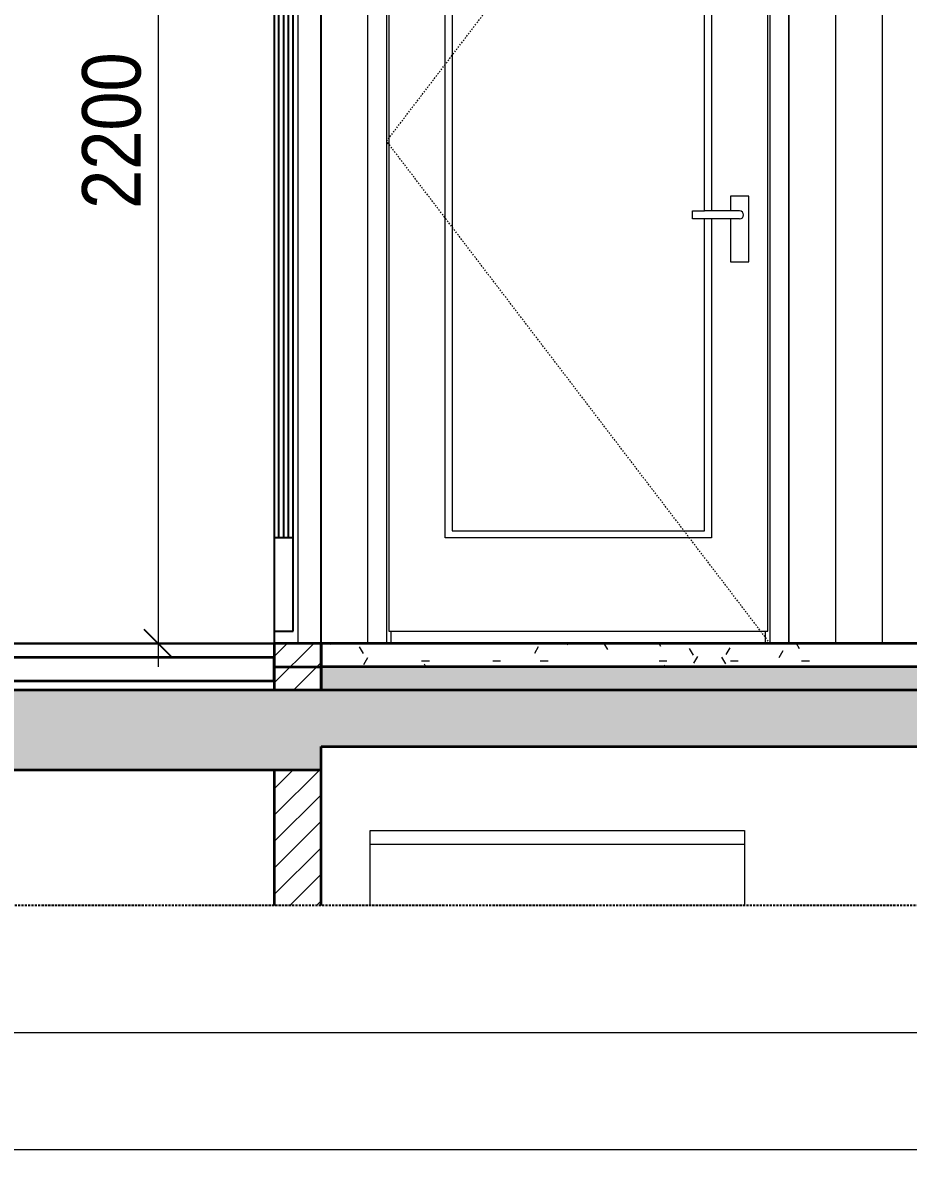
# Model space of a CAD drawing. Header units: millimetres. Extents: x 31499 to 223976, y 3719 to 80291.
# Drawn here: x 90750 to 92643, y 4468 to 6926 of the extents above; entities that cross this region are included whole.
import ezdxf

# ---------------------------------------------------------------- set-up
doc = ezdxf.new("R2010")
doc.units = ezdxf.units.MM
for name, pattern in [('Centre', [31.75, 6.35, -4.7625, 15.875, -4.7625]), ('Dash', [6, 3, -3]), ('Hidden', [7.14375, 4.7625, -2.38125]), ('IMPORT-CENTER _2_', [40.64, 25.4, -5.08, 5.08, -5.08])]:
    doc.linetypes.add(name, pattern=pattern)
for name, color, linetype, lineweight in [('0-5', 170, 'Continuous', 5), ('A-ANNO-DIMS', 211, 'Continuous', 9), ('A-ANNO-DIMS-50', 211, 'Continuous', 9), ('A-DETL-GENF', 92, 'Continuous', 18), ('A-DETL-GENF-4', 92, 'Hidden', 25), ('A-DETL-GENF-5', 9, 'Continuous', 18), ('A-DETL-GENF-HDLN-1', 7, 'Dash', 18), ('A-DETL-MEDM', 33, 'Continuous', 35), ('A-DOOR', 31, 'Continuous', 18), ('A-DOOR-1', 7, 'Continuous', 18), ('A-DOOR-3', 90, 'Continuous', 25), ('A-FLOR-FNSH-1', 250, 'Continuous', 35), ('A-FLOR-LEVL-2', 51, 'Centre', 9), ('A-FLOR-PATT-1', 253, 'Continuous', 18), ('A-FLOR-PATT-4', 67, 'Continuous', 18), ('A-WALL-5', 250, 'Continuous', 35), ('A-WALL-6', 7, 'Continuous', 18), ('A-WALL-PATT-1', 9, 'Continuous', 18), ('G-IMPT', 8, 'Continuous', 18), ('G-IMPT-3', 8, 'IMPORT-CENTER _2_', 18), ('M-EQPM', 50, 'Continuous', 18), ('M-EQPM-1', 50, 'Continuous', 25), ('M-EQPM-2', 7, 'Continuous', 18), ('S-COLS-10', 7, 'Continuous', 18)]:
    doc.layers.add(name, color=color, linetype=linetype, lineweight=lineweight)
doc.styles.add('UTM Avo', font='', dxfattribs={"width": 0.9, "height": 125})
doc.styles.get('UTM Avo').set_extended_font_data('UTM Avo')
doc.dimstyles.new('1_Dim_chi_tiet_2_5', dxfattribs={"dimscale": 304.8, "dimtxt": 124.912619, "dimasz": 0.19685, "dimexe": 0.164042, "dimexo": 0.0625, "dimgap": 0.016404, "dimtad": 1, "dimdec": 0, "dimrnd": 5, "dimzin": 0, "dimdsep": 46, "dimtxsty": 'UTM Avo', "dimblk1": 'OBLIQUE', "dimblk2": 'OBLIQUE', "dimsah": 1, "dimcen": 0.09, "dimdle": 0.164042, "dimazin": 0, "dimtfac": 1, "dimtdec": 4, "dimtix": 1, "dimtmove": 0, "dimatfit": 3, "dimfxl": 0.328084, "dimfxlon": 1, "dimtvp": 1, "dimtolj": 1, "dimtzin": 0, "dimarcsym": 2})
pattern_1 = [(50, (71891.92, 15875), (364.368, -31.878), [38.1, -419.1]), (355, (71891.9, 15875), (-70.486, 382.113), [30.48, -335.28]), (100.451, (71922.28, 15872.34), (293.885, 350.233), [32.38, -356.18]), (46.184, (71891.9, 15976.6), (542.158, -84.086), [57.15, -628.65]), (96.636, (71937.1, 15969.6), (474.805, 494.855), [48.57, -534.27]), (351.184, (71891.9, 15976.6), (474.81, 494.85), [45.72, -502.92]), (21, (71942.72, 15951.2), (303.2285, -204.5305), [38.1, -419.1]), (326, (71942.7, 15951.2), (123.604, 368.376), [30.48, -335.28]), (71.451, (71968, 15934.16), (426.834, 163.843), [32.38, -356.18]), (37.5, (71891.92, 15875), (6.1766, 169.1102), [3.353, -327.863, 3.353, -337.007, -336.55]), (37.5, (71891.92, 15875), (6.1766, 169.1102), [-671.576, 3.353, -333.197]), (7.5, (71891.92, 15875), (133.639, 200.3615), [3.353, -190.703, 3.353, -320.243, -128.27]), (7.5, (71891.92, 15875), (133.639, 200.3615), [-517.652, 3.353, -124.917]), (327.5, (71778.63, 15875), (271.1818, -11.4584), [3.353, -123.647, 3.353, -392.887, -525.78]), (327.5, (71778.63, 15875), (271.1818, -11.4584), [-523.24, 3.353, -522.427]), (317.5, (71727.83, 15875), (296.2585, 50.853), [3.353, -161.747, 3.353, -259.791, -373.38]), (317.5, (71727.83, 15875), (296.2585, 50.853), [-428.244, 3.353, -370.027]), (45, (71891.92, 15875), (-125.7236, 125.7236), []), (45, (71891.92, 16065.5), (-125.7236, 125.7236), [])]
pattern_2 = [(45, (71891.916, 15875), (-28.28427, 28.28427), [])]

# ---------------------------------------------------------------- blocks, each defined once
blk = doc.blocks.new('NCV_TKTC_KET CAU_rvt-5-TKCS_CĂN HỘ LOẠI 2A - MẶT CẮT 4')
at = {"layer": 'A-FLOR-PATT-1'}
h = blk.add_hatch(dxfattribs=at)
h.set_pattern_fill('FP_19', color=256, style=0, pattern_type=2)
h.set_pattern_definition(pattern_1)
h.paths.add_polyline_path([(69736.9, 5380), (69736.9, 5385), (69176.9, 5385), (69176.9, 5380), (69635.8, 5380)])
h.paths.add_polyline_path([(77886.9, 5500), (78236.9, 5500), (78236.9, 5550), (75336.9, 5550), (75336.9, 5500), (77384, 5500)])
h = blk.add_hatch(dxfattribs=at)
h.set_pattern_fill('FP_19', color=256, style=0, pattern_type=2)
h.set_pattern_definition(pattern_1)
h.paths.add_polyline_path([(69736.9, 5380), (69736.9, 5385), (69176.9, 5385), (69176.9, 5380), (69635.8, 5380)])
h.paths.add_polyline_path([(77886.9, 5500), (78236.9, 5500), (78236.9, 5550), (75336.9, 5550), (75336.9, 5500), (77384, 5500)])
at = {"layer": 'A-FLOR-FNSH-1'}
for p, q in [((78236.9, 5550), (75336.9, 5550)), ((75336.9, 5550), (75336.9, 5500))]:
    blk.add_line(p, q, dxfattribs=at)
blk = doc.blocks.new('DOOR_CW_01 CANH MO-PANEL KINH - DIW_01-900x2200-CỬA GỖ VÂN LAMINATE-553375-TKCS_CĂN HỘ LOẠI 2A - MẶT CẮT 4')
at = {"layer": 'A-DETL-GENF-HDLN-1'}
for p, q in [((75476.9, 6673.5), (76296.9, 7747)), ((76296.9, 5600), (75476.9, 6673.5))]:
    blk.add_line(p, q, dxfattribs=at)
at = {"layer": 'A-DOOR-1'}
for p, q in [((76336.9, 7800), (75436.9, 7800)), ((75436.9, 5600), (75436.9, 7800)), ((76336.9, 7800), (76336.9, 5600)), ((75476.9, 7760), (75476.9, 5600)), ((75476.9, 7760), (76296.9, 7760)), ((75481.9, 7758), (75481.9, 5626)), ((76291.9, 7758), (75481.9, 7758)), ((76291.9, 5626), (76291.9, 7758)), ((76296.9, 5600), (76296.9, 7760)), ((75601.9, 7558), (76171.9, 7558)), ((75601.9, 5826), (75601.9, 7558)), ((76171.9, 7558), (76171.9, 6524.5)), ((76156.9, 7543), (75616.9, 7543)), ((75616.9, 7543), (75616.9, 5841)), ((76156.9, 6524.5), (76156.9, 7543)), ((76212.2, 6556), (76212.2, 6524.5)), ((76251.7, 6556), (76212.2, 6556)), ((76251.7, 6416), (76251.7, 6556)), ((76131.1, 6524.5), (76156.9, 6524.5)), ((76131.1, 6507.5), (76131.1, 6524.5)), ((76231.9, 6524.5), (76156.9, 6524.5)), ((76156.9, 6507.5), (76131.1, 6507.5)), ((76156.9, 5841), (76156.9, 6507.5)), ((76231.9, 6507.5), (76156.9, 6507.5)), ((76171.9, 6507.5), (76171.9, 5826)), ((76212.2, 6507.5), (76212.2, 6416)), ((76212.2, 6416), (76251.7, 6416)), ((76171.9, 5826), (75601.9, 5826)), ((75616.9, 5841), (76156.9, 5841)), ((75481.9, 5626), (76291.9, 5626)), ((75486.9, 5600), (75486.9, 5626)), ((76286.9, 5600), (76286.9, 5626))]:
    blk.add_line(p, q, dxfattribs=at)
for start, end in [(0, 90), (270, 360)]:
    blk.add_arc((76231.9, 6516), 8.5, start, end, dxfattribs=at)
blk = doc.blocks.new('DOOR_CW_01 CANH MO-PANEL KINH - DIG_02-800x2200-CỬA NHÔM KÍNH-400864-TKCS_CĂN HỘ LOẠI 2A - MẶT CẮT 4')
at = {"layer": 'A-DOOR-1'}
for p, q in [((75236.9, 7760), (75236.9, 5600)), ((75286.9, 7750), (75286.9, 5600)), ((75336.9, 7750), (75336.9, 5600))]:
    blk.add_line(p, q, dxfattribs=at)
at = {"layer": 'A-DOOR-3'}
for p, q in [((75236.9, 7800), (75236.9, 5600)), ((75236.9, 7800), (75456.9, 7800)), ((75236.9, 7800), (75236.9, 5600)), ((75336.9, 7800), (75236.9, 7800)), ((75236.9, 7800), (75236.9, 7760)), ((75336.9, 5600), (75336.9, 7800)), ((75336.9, 5600), (75336.9, 7800)), ((75336.9, 7750), (75336.9, 7800)), ((75236.9, 7760), (75336.9, 7760)), ((75236.9, 7760), (75276.9, 7760)), ((75236.9, 7760), (75286.9, 7760)), ((75276.9, 5626), (75276.9, 7760)), ((75286.9, 7760), (75286.9, 7750)), ((75286.9, 7750), (75336.9, 7750)), ((75236.9, 7558), (75276.9, 7558)), ((75246.9, 5826), (75246.9, 7558)), ((75256.9, 5826), (75256.9, 7558)), ((75266.9, 5826), (75266.9, 7558)), ((75276.9, 5826), (75236.9, 5826)), ((75236.9, 5626), (75276.9, 5626))]:
    blk.add_line(p, q, dxfattribs=at)
blk = doc.blocks.new('NCV_TKTC_TANG 2_rvt-4-TKCS_CĂN HỘ LOẠI 2A - MẶT CẮT 4')
at = {"layer": 'A-FLOR-PATT-4'}
h = blk.add_hatch(dxfattribs=at)
h.set_pattern_fill('FP_20', color=256, style=0, pattern_type=2)
h.set_pattern_definition([(0, (71891.916, 15875), (203.2, 50.8), [16.764, -135.636, 16.764, -135.636, -812.8]), (0, (71891.916, 15875), (203.2, 50.8), [-304.8, 16.764, -288.036, 16.764, -135.636, -355.6]), (0, (71891.916, 15875), (203.2, 50.8), [-762, 16.764, -84.836, 16.764, -237.236]), (120, (71968.116, 15900.4), (-145.5941, 150.57636), [16.764, -135.636, 16.764, -135.636, -812.8]), (120, (71968.116, 15900.4), (-145.5941, 150.57636), [-304.8, 16.764, -288.036, 16.764, -135.636, -355.6]), (120, (71968.116, 15900.4), (-145.5941, 150.57636), [-762, 16.764, -84.836, 16.764, -237.236]), (240, (71993.516, 16002), (-57.6059, -201.37636), [16.764, -135.636, 16.764, -135.636, -812.8]), (240, (71993.516, 16002), (-57.6059, -201.37636), [-304.8, 16.764, -288.036, 16.764, -135.636, -355.6]), (240, (71993.516, 16002), (-57.6059, -201.37636), [-762, 16.764, -84.836, 16.764, -237.236])])
h.paths.add_polyline_path([(76012.5, 5550), (78036.9, 5550), (78036.9, 5600), (75336.9, 5600), (75336.9, 5550), (75436.9, 5550)])
at = {"layer": 'A-WALL-PATT-1'}
h = blk.add_hatch(dxfattribs=at)
h.set_pattern_fill('FP_18', color=256, style=0, pattern_type=2)
h.set_pattern_definition(pattern_2)
h.paths.add_polyline_path([(75336.9, 5500), (75336.9, 5600), (75236.9, 5600), (75236.9, 5500)])
h.paths.add_polyline_path([(75326.9, 7800), (75336.9, 7800), (75336.9, 8730), (75236.9, 8730), (75236.9, 7800), (75246.9, 7800)])
h.paths.add_polyline_path([(75326.9, 7810), (75246.9, 7810), (75246.9, 7920), (75326.9, 7920), (75326.9, 7898)])
at = {"layer": 'A-FLOR-FNSH-1'}
for p, q in [((75336.9, 5600), (75236.9, 5600)), ((75236.9, 5600), (75236.9, 5550)), ((78036.9, 5600), (75336.9, 5600)), ((75336.9, 5600), (75336.9, 5500)), ((75336.9, 5550), (75336.9, 5600)), ((75236.9, 5570), (73336.9, 5570)), ((75236.9, 5520), (75236.9, 5570)), ((75236.9, 5550), (75336.9, 5550)), ((73336.9, 5520), (75236.9, 5520))]:
    blk.add_line(p, q, dxfattribs=at)
at = {"layer": 'A-WALL-5'}
for p, q in [((75336.9, 5600), (75236.9, 5600)), ((75236.9, 5600), (75236.9, 5500)), ((75336.9, 5500), (75336.9, 5600))]:
    blk.add_line(p, q, dxfattribs=at)
at = {"layer": 'A-WALL-6'}
for p, q in [((76436.9, 8350), (76436.9, 5600)), ((75436.9, 5700), (75436.9, 7800)), ((75436.9, 5600), (75436.9, 5700))]:
    blk.add_line(p, q, dxfattribs=at)
at = {"layer": 'S-COLS-10'}
for p, q in [((76336.9, 5600), (76336.9, 8350)), ((76536.9, 8350), (76536.9, 5600))]:
    blk.add_line(p, q, dxfattribs=at)
at = {"layer": 'A-DOOR'}
for name in ['DOOR_CW_01 CANH MO-PANEL KINH - DIG_02-800x2200-CỬA NHÔM KÍNH-400864-TKCS_CĂN HỘ LOẠI 2A - MẶT CẮT 4', 'DOOR_CW_01 CANH MO-PANEL KINH - DIW_01-900x2200-CỬA GỖ VÂN LAMINATE-553375-TKCS_CĂN HỘ LOẠI 2A - MẶT CẮT 4']:
    blk.add_blockref(name, (0, 0), dxfattribs=at)
blk = doc.blocks.new('Air_Conditioner_on_wall_20381 - Air_Conditioner_on_wall_20381-V74-TKCS_CĂN HỘ LOẠI 2A - MẶT CẮT 4')
at = {"layer": 'M-EQPM-2'}
for p, q in [((75442, 5170), (75442, 5200)), ((75442, 5200), (76242, 5200)), ((76242, 5200), (76242, 5170)), ((75442, 5040), (75442, 5170)), ((76242, 5170), (75442, 5170)), ((76242, 5170), (76242, 5040))]:
    blk.add_line(p, q, dxfattribs=at)
blk = doc.blocks.new('NCV_TKTC_TANG 1_rvt-4-TKCS_CĂN HỘ LOẠI 2A - MẶT CẮT 4')
at = {"layer": 'A-WALL-PATT-1'}
h = blk.add_hatch(dxfattribs=at)
h.set_pattern_fill('FP_18', color=256, style=0, pattern_type=2)
h.set_pattern_definition(pattern_2)
h.paths.add_polyline_path([(75267.6, 5040), (75336.9, 5040), (75336.9, 5330), (75236.9, 5330), (75236.9, 5040)])
at = {"layer": 'A-WALL-5'}
for p, q in [((75236.9, 5330), (75236.9, 5040)), ((75336.9, 5040), (75336.9, 5330))]:
    blk.add_line(p, q, dxfattribs=at)
at = {"layer": 'M-EQPM'}
blk.add_blockref('Air_Conditioner_on_wall_20381 - Air_Conditioner_on_wall_20381-V74-TKCS_CĂN HỘ LOẠI 2A - MẶT CẮT 4', (0, 0), dxfattribs=at)
blk = doc.blocks.new('TKTC_XREF_251221_MB TANG 2-7 - TKTC_XREF_260130_MB TANG 2-5_dwg_CUM U_DN100-V75-TKCS_CĂN HỘ LOẠI 2A - MẶT CẮT 4')
at = {"layer": 'G-IMPT'}
for p, q in [((75092.7, 5600), (75090.8, 5600)), ((75090.8, 5600), (75106.1, 5600)), ((75092.7, 5600), (75095.5, 5600)), ((75104.2, 5600), (75092.7, 5600)), ((75094.1, 5600), (75102.7, 5600)), ((75232.1, 5600), (75094.4, 5600)), ((75095.5, 5600), (75101.3, 5600)), ((75095.9, 5600), (75096.8, 5600)), ((75095.9, 5600), (75101, 5600)), ((75096.8, 5600), (75100, 5600)), ((75096.8, 5600), (75100, 5600)), ((75096.8, 5600), (75100, 5600)), ((75100, 5600), (75101, 5600)), ((75101.3, 5600), (75104.2, 5600)), ((75224.1, 5600), (75102.4, 5600)), ((75102.4, 5600), (75106.4, 5600)), ((75106.1, 5600), (75104.2, 5600)), ((75220.1, 5600), (75106.4, 5600)), ((75224.1, 5600), (75220.1, 5600)), ((75222.3, 5600), (75220.4, 5600)), ((75220.4, 5600), (75235.7, 5600)), ((75222.3, 5600), (75225.2, 5600)), ((75233.8, 5600), (75222.3, 5600)), ((75223.8, 5600), (75232.4, 5600)), ((75225.2, 5600), (75231, 5600)), ((75225.5, 5600), (75226.5, 5600)), ((75225.5, 5600), (75230.6, 5600)), ((75226.5, 5600), (75229.7, 5600)), ((75226.5, 5600), (75229.7, 5600)), ((75226.5, 5600), (75229.7, 5600)), ((75229.7, 5600), (75230.6, 5600)), ((75231, 5600), (75233.8, 5600)), ((75235.7, 5600), (75233.8, 5600))]:
    blk.add_line(p, q, dxfattribs=at)
blk = doc.blocks.new('TKTC_XREF_251221_MB TANG 2-7 - TKTC_XREF_260130_MB TANG 2-5_dwg_$cc-4746806-TKCS_CĂN HỘ LOẠI 2A - MẶT CẮT 4')
at = {"layer": 'G-IMPT-3'}
for p, q in [((74999.7, 5600), (74846.6, 5600)), ((74923.1, 5600), (74923.1, 5600))]:
    blk.add_line(p, q, dxfattribs=at)
at = {"layer": 'M-EQPM'}
for p, q in [((74980, 5600), (74866.3, 5600)), ((74866.3, 5600), (74923.1, 5600)), ((74923.1, 5600), (74869.1, 5600)), ((74869.1, 5600), (74977.2, 5600)), ((74977.2, 5600), (74923.1, 5600)), ((74923.1, 5600), (74980, 5600))]:
    blk.add_line(p, q, dxfattribs=at)
blk = doc.blocks.new('TKTC_XREF_251221_MB TANG 2-7 - TKTC_XREF_260130_MB TANG 2-5_dwg_$cc-4746802-TKCS_CĂN HỘ LOẠI 2A - MẶT CẮT 4')
at = {"layer": 'G-IMPT-3'}
for p, q in [((75105.5, 5600), (74984.4, 5600)), ((75045.3, 5600), (75044.5, 5600))]:
    blk.add_line(p, q, dxfattribs=at)
at = {"layer": 'M-EQPM'}
for p, q in [((75089.9, 5600), (74999.9, 5600)), ((74999.9, 5600), (75044.9, 5600)), ((75044.6, 5600), (75044.6, 5600)), ((75044.9, 5600), (75089.9, 5600))]:
    blk.add_line(p, q, dxfattribs=at)
blk = doc.blocks.new('TKTC_XREF_251221_MB TANG 2-7 - TKTC_XREF_260130_MB TANG 2-5_dwg_CUM U_DN100-4746799-TKCS_CĂN HỘ LOẠI 2A - MẶT CẮT 4')
at = {"layer": 'G-IMPT'}
for p, q in [((74988.7, 5600), (74991, 5600)), ((74989.8, 5600), (74996.7, 5600)), ((74990.1, 5600), (74990.5, 5600)), ((75099.4, 5600), (74990.5, 5600)), ((74991, 5600), (74995.5, 5600)), ((74991, 5600), (74991, 5600)), ((74991.2, 5600), (74992, 5600)), ((74992, 5600), (74994.5, 5600)), ((74992, 5600), (74994.5, 5600)), ((74992, 5600), (74994.5, 5600)), ((74994.5, 5600), (74995.2, 5600)), ((74995.5, 5600), (74997.8, 5600)), ((74995.6, 5600), (74995.5, 5600)), ((75093.1, 5600), (74996.8, 5600)), ((75089.9, 5600), (74999.9, 5600)), ((75091.3, 5600), (75093.6, 5600)), ((75092.5, 5600), (75099.3, 5600)), ((75093.6, 5600), (75098.2, 5600)), ((75093.6, 5600), (75093.6, 5600)), ((75093.8, 5600), (75094.6, 5600)), ((75094.6, 5600), (75097.1, 5600)), ((75094.6, 5600), (75097.1, 5600)), ((75094.6, 5600), (75097.1, 5600)), ((75097.1, 5600), (75097.9, 5600)), ((75098.2, 5600), (75100.4, 5600)), ((75098.2, 5600), (75098.2, 5600)), ((75099.1, 5600), (75099.4, 5600))]:
    blk.add_line(p, q, dxfattribs=at)
at = {"layer": 'G-IMPT', "flags": 128}
for points in [[(74988.7, 5600), (74987.2, 5600), (74987.2, 5600), (74999.4, 5600), (74999.3, 5600), (74997.8, 5600)], [(74997.8, 5600), (74997.8, 5600), (74988.7, 5600), (74988.7, 5600)], [(74991.2, 5600), (74991.2, 5600), (74995.2, 5600), (74995.3, 5600)], [(74996.4, 5600), (74996.8, 5600), (74999.9, 5600)], [(75091.4, 5600), (75089.8, 5600), (75089.9, 5600), (75102, 5600), (75102, 5600), (75100.5, 5600)], [(75092.8, 5600), (75093.1, 5600), (75089.9, 5600)], [(75100.4, 5600), (75100.5, 5600), (75091.4, 5600), (75091.3, 5600)], [(75093.9, 5600), (75093.8, 5600), (75097.9, 5600), (75097.9, 5600)]]:
    blk.add_lwpolyline(points, dxfattribs=at)
blk = doc.blocks.new('TKTC_XREF_251221_MB TANG 2-7 - TKTC_XREF_260130_MB TANG 2-5_dwg_$cc-4746807-TKCS_CĂN HỘ LOẠI 2A - MẶT CẮT 4')
at = {"layer": 'G-IMPT-3'}
for p, q in [((75085.8, 5600), (75238.8, 5600)), ((75162.3, 5600), (75162.3, 5600))]:
    blk.add_line(p, q, dxfattribs=at)
at = {"layer": 'M-EQPM'}
for p, q in [((75162.3, 5600), (75105.4, 5600)), ((75105.4, 5600), (75219.1, 5600)), ((75216.4, 5600), (75108.2, 5600)), ((75108.2, 5600), (75162.3, 5600)), ((75162.3, 5600), (75216.4, 5600)), ((75219.1, 5600), (75162.3, 5600))]:
    blk.add_line(p, q, dxfattribs=at)
blk = doc.blocks.new('TKTC_XREF_251221_MB TANG 2-7 - TKTC_XREF_260130_MB TANG 2-5_dwg_$cc-4746801-TKCS_CĂN HỘ LOẠI 2A - MẶT CẮT 4')
at = {"layer": 'G-IMPT-3'}
for p, q in [((74732.4, 5600), (74853.5, 5600)), ((74792.6, 5600), (74793.3, 5600))]:
    blk.add_line(p, q, dxfattribs=at)
at = {"layer": 'M-EQPM'}
for p, q in [((74792.9, 5600), (74747.9, 5600)), ((74747.9, 5600), (74837.9, 5600)), ((74837.9, 5600), (74792.9, 5600)), ((74793.2, 5600), (74793.2, 5600))]:
    blk.add_line(p, q, dxfattribs=at)
blk = doc.blocks.new('TKTC_XREF_251221_MB TANG 2-7 - TKTC_XREF_260130_MB TANG 2-5_dwg_CUM U_DN100-V76-TKCS_CĂN HỘ LOẠI 2A - MẶT CẮT 4')
at = {"layer": 'G-IMPT'}
for p, q in [((75092.7, 5600), (75090.8, 5600)), ((75090.8, 5600), (75106.1, 5600)), ((75092.7, 5600), (75095.5, 5600)), ((75104.2, 5600), (75092.7, 5600)), ((75094.1, 5600), (75102.7, 5600)), ((75232.1, 5600), (75094.4, 5600)), ((75095.5, 5600), (75101.3, 5600)), ((75095.9, 5600), (75096.8, 5600)), ((75095.9, 5600), (75101, 5600)), ((75096.8, 5600), (75100, 5600)), ((75096.8, 5600), (75100, 5600)), ((75096.8, 5600), (75100, 5600)), ((75100, 5600), (75101, 5600)), ((75101.3, 5600), (75104.2, 5600)), ((75224.1, 5600), (75102.4, 5600)), ((75102.4, 5600), (75106.4, 5600)), ((75106.1, 5600), (75104.2, 5600)), ((75220.1, 5600), (75106.4, 5600)), ((75224.1, 5600), (75220.1, 5600)), ((75222.3, 5600), (75220.4, 5600)), ((75220.4, 5600), (75235.7, 5600)), ((75222.3, 5600), (75225.2, 5600)), ((75233.8, 5600), (75222.3, 5600)), ((75223.8, 5600), (75232.4, 5600)), ((75225.2, 5600), (75231, 5600)), ((75225.5, 5600), (75226.5, 5600)), ((75225.5, 5600), (75230.6, 5600)), ((75226.5, 5600), (75229.7, 5600)), ((75226.5, 5600), (75229.7, 5600)), ((75226.5, 5600), (75229.7, 5600)), ((75229.7, 5600), (75230.6, 5600)), ((75231, 5600), (75233.8, 5600)), ((75235.7, 5600), (75233.8, 5600))]:
    blk.add_line(p, q, dxfattribs=at)
blk = doc.blocks.new('TKTC_XREF_251221_MB TANG 2-7 - TKTC_XREF_260130_MB TANG 2-5_dwg_$cc-4746798-TKCS_CĂN HỘ LOẠI 2A - MẶT CẮT 4')
at = {"layer": 'G-IMPT-3'}
for p, q in [((74999.7, 5600), (74846.6, 5600)), ((74923.1, 5600), (74923.1, 5600))]:
    blk.add_line(p, q, dxfattribs=at)
at = {"layer": 'M-EQPM'}
for p, q in [((74980, 5600), (74866.3, 5600)), ((74866.3, 5600), (74923.1, 5600)), ((74923.1, 5600), (74869.1, 5600)), ((74869.1, 5600), (74977.2, 5600)), ((74977.2, 5600), (74923.1, 5600)), ((74923.1, 5600), (74980, 5600))]:
    blk.add_line(p, q, dxfattribs=at)
blk = doc.blocks.new('TKTC_XREF_251221_MB TANG 2-7 - TKTC_XREF_260130_MB TANG 2-5_dwg_$cc-4746800-TKCS_CĂN HỘ LOẠI 2A - MẶT CẮT 4')
at = {"layer": 'G-IMPT-3'}
for p, q in [((75105.5, 5600), (74984.4, 5600)), ((75045.3, 5600), (75044.5, 5600))]:
    blk.add_line(p, q, dxfattribs=at)
at = {"layer": 'M-EQPM'}
for p, q in [((75089.9, 5600), (74999.9, 5600)), ((74999.9, 5600), (75044.9, 5600)), ((75044.6, 5600), (75044.6, 5600)), ((75044.9, 5600), (75089.9, 5600))]:
    blk.add_line(p, q, dxfattribs=at)
blk = doc.blocks.new('TKTC_XREF_251221_MB TANG 2-7 - TKTC_XREF_260130_MB TANG 2-5_dwg_CUM U_DN100-V77-TKCS_CĂN HỘ LOẠI 2A - MẶT CẮT 4')
at = {"layer": 'G-IMPT'}
for p, q in [((74988.7, 5600), (74991, 5600)), ((74989.8, 5600), (74996.7, 5600)), ((74990.1, 5600), (74990.5, 5600)), ((75099.4, 5600), (74990.5, 5600)), ((74991, 5600), (74995.5, 5600)), ((74991, 5600), (74991, 5600)), ((74991.2, 5600), (74992, 5600)), ((74992, 5600), (74994.5, 5600)), ((74992, 5600), (74994.5, 5600)), ((74992, 5600), (74994.5, 5600)), ((74994.5, 5600), (74995.2, 5600)), ((74995.5, 5600), (74997.8, 5600)), ((74995.6, 5600), (74995.5, 5600)), ((75093.1, 5600), (74996.8, 5600)), ((75089.9, 5600), (74999.9, 5600)), ((75091.3, 5600), (75093.6, 5600)), ((75092.5, 5600), (75099.3, 5600)), ((75093.6, 5600), (75098.2, 5600)), ((75093.6, 5600), (75093.6, 5600)), ((75093.8, 5600), (75094.6, 5600)), ((75094.6, 5600), (75097.1, 5600)), ((75094.6, 5600), (75097.1, 5600)), ((75094.6, 5600), (75097.1, 5600)), ((75097.1, 5600), (75097.9, 5600)), ((75098.2, 5600), (75100.4, 5600)), ((75098.2, 5600), (75098.2, 5600)), ((75099.1, 5600), (75099.4, 5600))]:
    blk.add_line(p, q, dxfattribs=at)
at = {"layer": 'G-IMPT', "flags": 128}
for points in [[(74988.7, 5600), (74987.2, 5600), (74987.2, 5600), (74999.4, 5600), (74999.3, 5600), (74997.8, 5600)], [(74997.8, 5600), (74997.8, 5600), (74988.7, 5600), (74988.7, 5600)], [(74991.2, 5600), (74991.2, 5600), (74995.2, 5600), (74995.3, 5600)], [(74996.4, 5600), (74996.8, 5600), (74999.9, 5600)], [(75091.4, 5600), (75089.8, 5600), (75089.9, 5600), (75102, 5600), (75102, 5600), (75100.5, 5600)], [(75092.8, 5600), (75093.1, 5600), (75089.9, 5600)], [(75100.4, 5600), (75100.5, 5600), (75091.4, 5600), (75091.3, 5600)], [(75093.9, 5600), (75093.8, 5600), (75097.9, 5600), (75097.9, 5600)]]:
    blk.add_lwpolyline(points, dxfattribs=at)
blk = doc.blocks.new('TKTC_XREF_251221_MB TANG 2-7 - TKTC_XREF_260130_MB TANG 2-5_dwg_$cc-4746795-TKCS_CĂN HỘ LOẠI 2A - MẶT CẮT 4')
at = {"layer": 'G-IMPT-3'}
for p, q in [((75085.8, 5600), (75238.8, 5600)), ((75162.3, 5600), (75162.3, 5600))]:
    blk.add_line(p, q, dxfattribs=at)
at = {"layer": 'M-EQPM'}
for p, q in [((75162.3, 5600), (75105.4, 5600)), ((75105.4, 5600), (75219.1, 5600)), ((75216.4, 5600), (75108.2, 5600)), ((75108.2, 5600), (75162.3, 5600)), ((75162.3, 5600), (75216.4, 5600)), ((75219.1, 5600), (75162.3, 5600))]:
    blk.add_line(p, q, dxfattribs=at)
blk = doc.blocks.new('TKTC_XREF_251221_MB TANG 2-7 - TKTC_XREF_260130_MB TANG 2-5_dwg_$cc-4746797-TKCS_CĂN HỘ LOẠI 2A - MẶT CẮT 4')
at = {"layer": 'G-IMPT-3'}
for p, q in [((74732.4, 5600), (74853.5, 5600)), ((74792.6, 5600), (74793.3, 5600))]:
    blk.add_line(p, q, dxfattribs=at)
at = {"layer": 'M-EQPM'}
for p, q in [((74792.9, 5600), (74747.9, 5600)), ((74747.9, 5600), (74837.9, 5600)), ((74837.9, 5600), (74792.9, 5600)), ((74793.2, 5600), (74793.2, 5600))]:
    blk.add_line(p, q, dxfattribs=at)
blk = doc.blocks.new('TKTC_XREF_251221_MB TANG 2-7 - TKTC_XREF_251221_MB TANG 2-7-2039446-TKCS_CĂN HỘ LOẠI 2A - MẶT CẮT 4')
at = {"layer": 'M-EQPM'}
for p, q in [((74735.6, 5600), (74735.9, 5600)), ((75235.4, 5600), (74735.6, 5600)), ((74735.6, 5600), (74735.9, 5600)), ((75235.4, 5600), (74735.6, 5600)), ((74735.6, 5600), (74735.9, 5600)), ((75235.4, 5600), (74735.6, 5600)), ((74735.6, 5600), (74735.9, 5600)), ((75235.4, 5600), (74735.6, 5600)), ((74735.6, 5600), (74735.9, 5600)), ((75235.4, 5600), (74735.6, 5600)), ((74735.6, 5600), (74735.9, 5600)), ((75235.4, 5600), (74735.6, 5600)), ((74735.6, 5600), (74735.9, 5600)), ((75235.4, 5600), (74735.6, 5600)), ((74735.6, 5600), (74735.9, 5600)), ((75235.4, 5600), (74735.6, 5600)), ((74735.9, 5600), (75235.7, 5600)), ((74735.9, 5600), (75235.7, 5600)), ((74735.9, 5600), (75235.7, 5600)), ((74735.9, 5600), (75235.7, 5600)), ((74735.9, 5600), (75235.7, 5600)), ((74735.9, 5600), (75235.7, 5600)), ((74735.9, 5600), (75235.7, 5600)), ((74735.9, 5600), (75235.7, 5600)), ((75235.7, 5600), (75235.4, 5600)), ((75235.7, 5600), (75235.4, 5600)), ((75235.7, 5600), (75235.4, 5600)), ((75235.7, 5600), (75235.4, 5600)), ((75235.7, 5600), (75235.4, 5600)), ((75235.7, 5600), (75235.4, 5600)), ((75235.7, 5600), (75235.4, 5600)), ((75235.7, 5600), (75235.4, 5600))]:
    blk.add_line(p, q, dxfattribs=at)
at = {"layer": 'M-EQPM-1'}
for p, q in [((69176.9, 5600), (78236.9, 5600)), ((69763.6, 5600), (78238.6, 5600)), ((78236.9, 5600), (69765.2, 5600))]:
    blk.add_line(p, q, dxfattribs=at)
for name, p in [('TKTC_XREF_251221_MB TANG 2-7 - TKTC_XREF_260130_MB TANG 2-5_dwg_$cc-4746801-TKCS_CĂN HỘ LOẠI 2A - MẶT CẮT 4', (0, 0)), ('TKTC_XREF_251221_MB TANG 2-7 - TKTC_XREF_260130_MB TANG 2-5_dwg_$cc-4746797-TKCS_CĂN HỘ LOẠI 2A - MẶT CẮT 4', (0, 0)), ('TKTC_XREF_251221_MB TANG 2-7 - TKTC_XREF_260130_MB TANG 2-5_dwg_$cc-4746801-TKCS_CĂN HỘ LOẠI 2A - MẶT CẮT 4', (0, 0)), ('TKTC_XREF_251221_MB TANG 2-7 - TKTC_XREF_260130_MB TANG 2-5_dwg_$cc-4746797-TKCS_CĂN HỘ LOẠI 2A - MẶT CẮT 4', (0, 0)), ('TKTC_XREF_251221_MB TANG 2-7 - TKTC_XREF_260130_MB TANG 2-5_dwg_$cc-4746806-TKCS_CĂN HỘ LOẠI 2A - MẶT CẮT 4', (0, 0)), ('TKTC_XREF_251221_MB TANG 2-7 - TKTC_XREF_260130_MB TANG 2-5_dwg_$cc-4746798-TKCS_CĂN HỘ LOẠI 2A - MẶT CẮT 4', (0, 0)), ('TKTC_XREF_251221_MB TANG 2-7 - TKTC_XREF_260130_MB TANG 2-5_dwg_$cc-4746806-TKCS_CĂN HỘ LOẠI 2A - MẶT CẮT 4', (0, 0)), ('TKTC_XREF_251221_MB TANG 2-7 - TKTC_XREF_260130_MB TANG 2-5_dwg_$cc-4746798-TKCS_CĂN HỘ LOẠI 2A - MẶT CẮT 4', (0, 0)), ('TKTC_XREF_251221_MB TANG 2-7 - TKTC_XREF_260130_MB TANG 2-5_dwg_CUM U_DN100-V75-TKCS_CĂN HỘ LOẠI 2A - MẶT CẮT 4', (-240.1, 0)), ('TKTC_XREF_251221_MB TANG 2-7 - TKTC_XREF_260130_MB TANG 2-5_dwg_CUM U_DN100-V76-TKCS_CĂN HỘ LOẠI 2A - MẶT CẮT 4', (-240.1, 0)), ('TKTC_XREF_251221_MB TANG 2-7 - TKTC_XREF_260130_MB TANG 2-5_dwg_CUM U_DN100-V75-TKCS_CĂN HỘ LOẠI 2A - MẶT CẮT 4', (-240.1, 0)), ('TKTC_XREF_251221_MB TANG 2-7 - TKTC_XREF_260130_MB TANG 2-5_dwg_CUM U_DN100-V76-TKCS_CĂN HỘ LOẠI 2A - MẶT CẮT 4', (-240.1, 0)), ('TKTC_XREF_251221_MB TANG 2-7 - TKTC_XREF_260130_MB TANG 2-5_dwg_$cc-4746802-TKCS_CĂN HỘ LOẠI 2A - MẶT CẮT 4', (0, 0)), ('TKTC_XREF_251221_MB TANG 2-7 - TKTC_XREF_260130_MB TANG 2-5_dwg_$cc-4746800-TKCS_CĂN HỘ LOẠI 2A - MẶT CẮT 4', (0, 0)), ('TKTC_XREF_251221_MB TANG 2-7 - TKTC_XREF_260130_MB TANG 2-5_dwg_$cc-4746802-TKCS_CĂN HỘ LOẠI 2A - MẶT CẮT 4', (0, 0)), ('TKTC_XREF_251221_MB TANG 2-7 - TKTC_XREF_260130_MB TANG 2-5_dwg_$cc-4746800-TKCS_CĂN HỘ LOẠI 2A - MẶT CẮT 4', (0, 0)), ('TKTC_XREF_251221_MB TANG 2-7 - TKTC_XREF_260130_MB TANG 2-5_dwg_CUM U_DN100-4746799-TKCS_CĂN HỘ LOẠI 2A - MẶT CẮT 4', (0, 0)), ('TKTC_XREF_251221_MB TANG 2-7 - TKTC_XREF_260130_MB TANG 2-5_dwg_CUM U_DN100-V77-TKCS_CĂN HỘ LOẠI 2A - MẶT CẮT 4', (0, 0)), ('TKTC_XREF_251221_MB TANG 2-7 - TKTC_XREF_260130_MB TANG 2-5_dwg_CUM U_DN100-4746799-TKCS_CĂN HỘ LOẠI 2A - MẶT CẮT 4', (0, 0)), ('TKTC_XREF_251221_MB TANG 2-7 - TKTC_XREF_260130_MB TANG 2-5_dwg_CUM U_DN100-V77-TKCS_CĂN HỘ LOẠI 2A - MẶT CẮT 4', (0, 0)), ('TKTC_XREF_251221_MB TANG 2-7 - TKTC_XREF_260130_MB TANG 2-5_dwg_$cc-4746807-TKCS_CĂN HỘ LOẠI 2A - MẶT CẮT 4', (0, 0)), ('TKTC_XREF_251221_MB TANG 2-7 - TKTC_XREF_260130_MB TANG 2-5_dwg_$cc-4746795-TKCS_CĂN HỘ LOẠI 2A - MẶT CẮT 4', (0, 0)), ('TKTC_XREF_251221_MB TANG 2-7 - TKTC_XREF_260130_MB TANG 2-5_dwg_$cc-4746807-TKCS_CĂN HỘ LOẠI 2A - MẶT CẮT 4', (0, 0)), ('TKTC_XREF_251221_MB TANG 2-7 - TKTC_XREF_260130_MB TANG 2-5_dwg_$cc-4746795-TKCS_CĂN HỘ LOẠI 2A - MẶT CẮT 4', (0, 0)), ('TKTC_XREF_251221_MB TANG 2-7 - TKTC_XREF_260130_MB TANG 2-5_dwg_CUM U_DN100-V75-TKCS_CĂN HỘ LOẠI 2A - MẶT CẮT 4', (0, 0)), ('TKTC_XREF_251221_MB TANG 2-7 - TKTC_XREF_260130_MB TANG 2-5_dwg_CUM U_DN100-V76-TKCS_CĂN HỘ LOẠI 2A - MẶT CẮT 4', (0, 0)), ('TKTC_XREF_251221_MB TANG 2-7 - TKTC_XREF_260130_MB TANG 2-5_dwg_CUM U_DN100-V75-TKCS_CĂN HỘ LOẠI 2A - MẶT CẮT 4', (0, 0)), ('TKTC_XREF_251221_MB TANG 2-7 - TKTC_XREF_260130_MB TANG 2-5_dwg_CUM U_DN100-V76-TKCS_CĂN HỘ LOẠI 2A - MẶT CẮT 4', (0, 0))]:
    blk.add_blockref(name, p)
at = {"extrusion": (0, 0, -1)}
for name in ['TKTC_XREF_251221_MB TANG 2-7 - TKTC_XREF_260130_MB TANG 2-5_dwg_CUM U_DN100-4746799-TKCS_CĂN HỘ LOẠI 2A - MẶT CẮT 4', 'TKTC_XREF_251221_MB TANG 2-7 - TKTC_XREF_260130_MB TANG 2-5_dwg_CUM U_DN100-V77-TKCS_CĂN HỘ LOẠI 2A - MẶT CẮT 4', 'TKTC_XREF_251221_MB TANG 2-7 - TKTC_XREF_260130_MB TANG 2-5_dwg_CUM U_DN100-4746799-TKCS_CĂN HỘ LOẠI 2A - MẶT CẮT 4', 'TKTC_XREF_251221_MB TANG 2-7 - TKTC_XREF_260130_MB TANG 2-5_dwg_CUM U_DN100-V77-TKCS_CĂN HỘ LOẠI 2A - MẶT CẮT 4']:
    blk.add_blockref(name, (-149837.9, 0), dxfattribs=at)
blk = doc.blocks.new('BORDER VIEW - BORDER VIEW-3699674-TKCS_CĂN HỘ LOẠI 2A - MẶT CẮT 4')
at = {"layer": 'A-DETL-GENF-4'}
blk.add_line((78372.7, 5040), (69326.9, 5040), dxfattribs=at)
blk = doc.blocks.new('DIMBLOCK98-TKCS_CĂN HỘ LOẠI 2A - MẶT CẮT 4')
at = {"layer": 'A-ANNO-DIMS-50'}
for p, q in [((86087.7, 4868), (86087.7, 4718)), ((86087.7, 4768), (86087.7, 4868)), ((94087.7, 4868), (94087.7, 4718)), ((94087.7, 4768), (94087.7, 4868)), ((86087.7, 4768), (94087.7, 4768))]:
    blk.add_line(p, q, dxfattribs=at)
at = {"layer": 'A-ANNO-DIMS-50', "lineweight": 25}
for p, q in [((86087.7, 4768), (86117.7, 4798)), ((94087.7, 4768), (94117.7, 4798)), ((86087.7, 4768), (86057.7, 4738)), ((94087.7, 4768), (94057.7, 4738))]:
    blk.add_line(p, q, dxfattribs=at)
at = {"layer": 'A-ANNO-DIMS-50', "color": 0, "insert": (89916.5, 4930.4), "char_height": 125, "width": 410.824, "attachment_point": 1, "line_spacing_factor": 1.110334, "style": 'UTM Avo'}
blk.add_mtext('8000', dxfattribs=at)
blk = doc.blocks.new('_Oblique')
at = {"color": 0, "linetype": 'ByBlock', "lineweight": -2}
blk.add_line((-0.5, -0.5), (0.5, 0.5), dxfattribs=at)
blk = doc.blocks.new('DIMBLOCK100-TKCS_CĂN HỘ LOẠI 2A - MẶT CẮT 4')
at = {"layer": 'A-ANNO-DIMS-50'}
for p, q in [((85887.7, 4618), (85887.7, 4468)), ((85887.7, 4518), (85887.7, 4618)), ((94287.7, 4618), (94287.7, 4468)), ((94287.7, 4518), (94287.7, 4618)), ((85837.7, 4518), (94337.7, 4518))]:
    blk.add_line(p, q, dxfattribs=at)
at = {"layer": 'A-ANNO-DIMS-50', "lineweight": 25}
for p, q in [((85887.7, 4518), (85917.7, 4548)), ((94287.7, 4518), (94317.7, 4548)), ((85887.7, 4518), (85857.7, 4488)), ((94287.7, 4518), (94257.7, 4488))]:
    blk.add_line(p, q, dxfattribs=at)
at = {"layer": 'A-ANNO-DIMS-50', "color": 0, "insert": (89916.5, 4680.4), "char_height": 125, "width": 410.824, "attachment_point": 1, "line_spacing_factor": 1.110334, "style": 'UTM Avo'}
blk.add_mtext('8400', dxfattribs=at)
blk = doc.blocks.new('DIMBLOCK102-TKCS_CĂN HỘ LOẠI 2A - MẶT CẮT 4')
at = {"layer": 'A-ANNO-DIMS-50'}
for p, q in [((91039.1, 7850), (91039.1, 5550)), ((91139.1, 7800), (90989.1, 7800)), ((91039.1, 7800), (91139.1, 7800)), ((91139.1, 5600), (90989.1, 5600)), ((91039.1, 5600), (91139.1, 5600))]:
    blk.add_line(p, q, dxfattribs=at)
at = {"layer": 'A-ANNO-DIMS-50', "lineweight": 25}
for p, q in [((91039.1, 7800), (91009.1, 7830)), ((91039.1, 7800), (91069.1, 7770)), ((91039.1, 5600), (91009.1, 5630)), ((91039.1, 5600), (91069.1, 5570))]:
    blk.add_line(p, q, dxfattribs=at)
at = {"layer": 'A-ANNO-DIMS-50', "color": 0, "insert": (90876.7, 6528.8), "char_height": 125, "width": 410.824, "attachment_point": 1, "rotation": 90, "line_spacing_factor": 1.110334, "style": 'UTM Avo'}
blk.add_mtext('2200', dxfattribs=at)

msp = doc.modelspace()

# ---------------------------------------------------------------- hatches: boundary and pattern name
at = {"layer": 'A-DETL-GENF-5'}
h = msp.add_hatch(dxfattribs=at)
h.set_pattern_fill('FP_19', color=256, style=0, pattern_type=2)
h.set_pattern_definition([(50, (87942.7, 15875), (364.368, -31.878), [38.1, -419.1]), (355, (87942.7, 15875), (-70.486, 382.113), [30.48, -335.28]), (100.451, (87973.07, 15872.34), (293.885, 350.233), [32.38, -356.18]), (46.184, (87942.7, 15976.6), (542.158, -84.086), [57.15, -628.65]), (96.636, (87987.9, 15969.6), (474.805, 494.855), [48.57, -534.27]), (351.184, (87942.7, 15976.6), (474.81, 494.85), [45.72, -502.92]), (21, (87993.5, 15951.2), (303.2285, -204.5305), [38.1, -419.1]), (326, (87993.5, 15951.2), (123.604, 368.376), [30.48, -335.28]), (71.451, (88018.77, 15934.16), (426.834, 163.843), [32.38, -356.18]), (37.5, (87942.7, 15875), (6.1766, 169.1102), [3.353, -327.863, 3.353, -337.007, -336.55]), (37.5, (87942.7, 15875), (6.1766, 169.1102), [-671.576, 3.353, -333.197]), (7.5, (87942.7, 15875), (133.639, 200.3615), [3.353, -190.703, 3.353, -320.243, -128.27]), (7.5, (87942.7, 15875), (133.639, 200.3615), [-517.652, 3.353, -124.917]), (327.5, (87829.42, 15875), (271.1818, -11.4584), [3.353, -123.647, 3.353, -392.887, -525.78]), (327.5, (87829.42, 15875), (271.1818, -11.4584), [-523.24, 3.353, -522.427]), (317.5, (87778.62, 15875), (296.2585, 50.853), [3.353, -161.747, 3.353, -259.791, -373.38]), (317.5, (87778.62, 15875), (296.2585, 50.853), [-428.244, 3.353, -370.027]), (45, (87942.7, 15875), (-125.7236, 125.7236), []), (45, (87942.7, 16065.5), (-125.7236, 125.7236), [])])
h.paths.add_polyline_path([(94266.4, 5040), (94287.7, 5040), (94287.7, 5500), (89287.7, 5500), (89287.7, 5550), (85227.7, 5550), (85227.7, 5385), (85787.7, 5385), (85787.7, 5100), (86187.7, 5100), (86187.7, 5380), (89087.7, 5380), (89087.7, 5040), (89387.7, 5040), (89387.7, 5330), (91387.7, 5330), (91387.7, 5380), (93987.7, 5380), (93987.7, 5040), (94224.9, 5040)])
h.paths.add_polyline_path([(91297.7, 7810), (91377.7, 7810), (91377.7, 7920), (91297.7, 7920)])
h.paths.add_polyline_path([(94087.7, 8350), (94287.7, 8350), (94287.7, 8900), (89287.7, 8900), (89287.7, 8950), (85227.7, 8950), (85227.7, 8785), (85787.7, 8785), (85787.7, 8500), (86187.7, 8500), (86187.7, 8780), (89087.7, 8780), (89087.7, 8350), (89387.7, 8350), (89387.7, 8730), (91387.7, 8730), (91387.7, 8780), (93987.7, 8780), (93987.7, 8350)])

# ---------------------------------------------------------------- linework, layer by layer
at = {"layer": 'A-DETL-MEDM'}
for p, q in [((94287.7, 5500), (89287.7, 5500)), ((91387.7, 5330), (91387.7, 5380)), ((91387.7, 5380), (93987.7, 5380)), ((89387.7, 5330), (91387.7, 5330))]:
    msp.add_line(p, q, dxfattribs=at)
at = {"layer": 'A-FLOR-LEVL-2'}
msp.add_line((84561.6, 5600), (95452.7, 5600), dxfattribs=at)

# ---------------------------------------------------------------- block references
at = {"layer": '0-5'}
for name in ['NCV_TKTC_KET CAU_rvt-5-TKCS_CĂN HỘ LOẠI 2A - MẶT CẮT 4', 'NCV_TKTC_TANG 2_rvt-4-TKCS_CĂN HỘ LOẠI 2A - MẶT CẮT 4', 'NCV_TKTC_TANG 1_rvt-4-TKCS_CĂN HỘ LOẠI 2A - MẶT CẮT 4']:
    msp.add_blockref(name, (16050.8, 0), dxfattribs=at)
at = {"layer": 'A-DETL-GENF'}
msp.add_blockref('BORDER VIEW - BORDER VIEW-3699674-TKCS_CĂN HỘ LOẠI 2A - MẶT CẮT 4', (16050.8, 0), dxfattribs=at)
at = {"layer": 'M-EQPM'}
msp.add_blockref('TKTC_XREF_251221_MB TANG 2-7 - TKTC_XREF_251221_MB TANG 2-7-2039446-TKCS_CĂN HỘ LOẠI 2A - MẶT CẮT 4', (16050.8, 0), dxfattribs=at)

# ---------------------------------------------------------------- dimensions: what is measured, and where the dimension line sits
at = {"layer": 'A-ANNO-DIMS'}
dim = msp.add_linear_dim(base=(91039.1, 5600), p1=(91139.1, 7800), p2=(91139.1, 5600), angle=90, dimstyle='1_Dim_chi_tiet_2_5', override={"dimpost": '<>', "dimfxl": 2200}, dxfattribs=at)
dim.commit()
dim.dimension.update_dxf_attribs({"geometry": 'DIMBLOCK102-TKCS_CĂN HỘ LOẠI 2A - MẶT CẮT 4', "text_midpoint": (90969.4, 6700)})
for base, p1, p2, override, picture, middle in [((94087.7, 4768), (86087.7, 4868), (94087.7, 4868), {"dimpost": '<>', "dimfxl": 8000}, 'DIMBLOCK98-TKCS_CĂN HỘ LOẠI 2A - MẶT CẮT 4', (90087.7, 4837.7)), ((94287.7, 4518), (85887.7, 4618), (94287.7, 4618), {"dimpost": '<>', "dimfxl": 8400}, 'DIMBLOCK100-TKCS_CĂN HỘ LOẠI 2A - MẶT CẮT 4', (90087.7, 4587.7))]:
    dim = msp.add_linear_dim(base=base, p1=p1, p2=p2, dimstyle='1_Dim_chi_tiet_2_5', override=override, dxfattribs=at)
    dim.commit()
    dim.dimension.update_dxf_attribs({"geometry": picture, "text_midpoint": middle})

doc.saveas('drawing.dxf')
